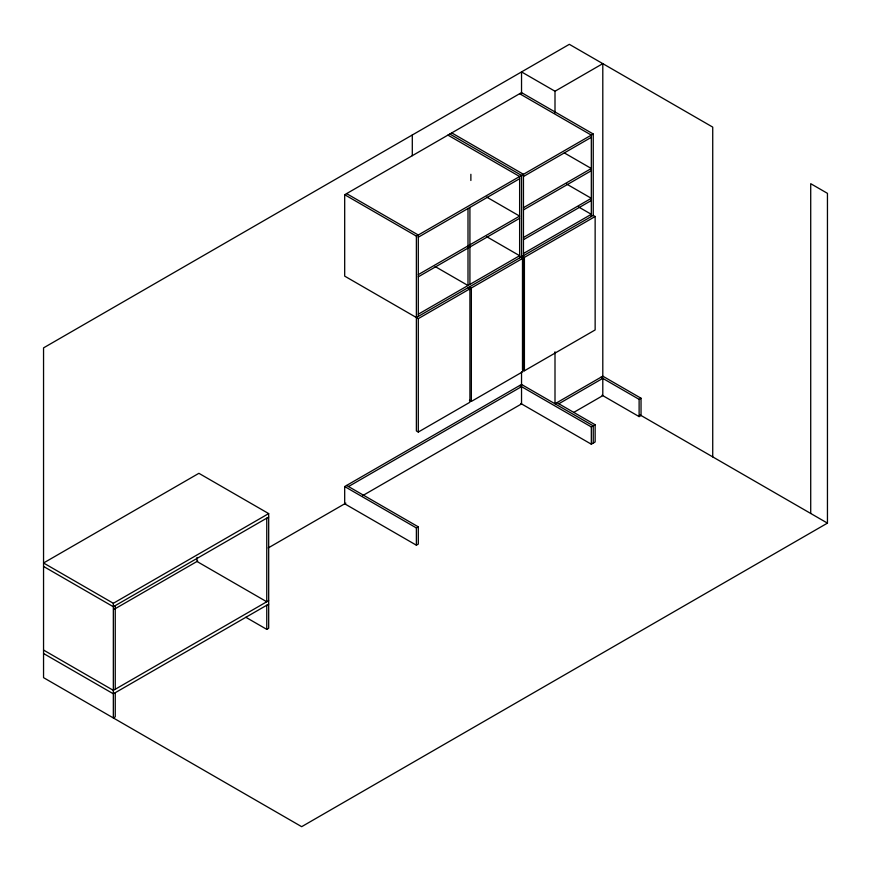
<?xml version="1.0" encoding="UTF-8"?>
<svg xmlns="http://www.w3.org/2000/svg" width="871" height="871" viewBox="0 0 871 871"><rect width="100%" height="100%" fill="white"/><g stroke="black" fill="none" stroke-linecap="round" stroke-linejoin="round"><path stroke-width="1.31" d="M593.238 134.003L416.382 236.117L416.382 430.949L418.298 432.049L469.915 402.25L469.915 288.824L418.298 318.634L344.687 276.129L344.687 194.723L521.533 92.609L593.238 134.003L593.238 215.42L416.382 317.523M521.533 93.633L521.533 71.912L555.001 91.237L602.797 63.637L602.797 377.132M418.298 237.217L519.628 178.718M523.449 176.508L591.322 137.324M523.449 207.69L591.322 168.506L564.288 152.893M523.449 209.9L591.322 170.716M418.298 274.615L519.628 216.106L486.715 197.107M418.298 276.815L519.628 218.316M523.449 237.5L591.322 198.305L566.64 184.053M523.449 239.699L591.322 200.515M418.298 314.213L519.628 255.704L486.715 236.705M523.449 253.505L591.322 214.31L578.398 206.852M416.382 316.968L416.861 317.251M469.436 289.597L469.436 286.897L471.353 287.996L522.97 258.197L522.97 371.612L471.353 401.422L469.436 400.312M524.407 257.37L595.143 216.52L595.143 329.946L524.407 370.785L522.491 369.685L522.491 256.259L524.407 257.37L524.407 370.785M268.682 513.596L198.893 473.312L43.55 562.993L113.339 603.287L268.682 513.596L268.682 628.263L266.766 629.363L245.84 617.278M268.682 517.047L113.339 606.739L43.55 566.444M114.166 609.297L197.717 561.055M346.593 485.452L418.298 526.846L418.298 544.092L416.382 545.192L344.687 503.797L344.687 486.551L521.533 384.449L593.238 425.843L593.238 443.089M348.509 486.551L521.533 386.659L521.533 403.904L362.63 495.653M268.214 547.946L345.852 503.133M555.001 403.763L602.797 376.174L641.034 398.243L641.034 415.5L639.118 416.599L602.046 395.194M558.823 403.763L602.797 378.373L602.797 395.63L573.869 412.331M268.682 600.663L113.339 690.355L43.55 650.06M268.682 604.115L113.339 693.806L43.55 653.511M344.687 486.551L416.382 527.946L418.298 526.846M519.628 385.548L591.322 426.942L595.143 424.743L595.143 441.989L591.322 444.199L520.804 403.48M600.881 377.274L639.118 399.354L641.034 398.243M810.716 513.465L810.716 183.683L827.45 193.34L827.45 523.123L301.66 826.677L43.55 677.66L43.55 347.877L569.34 44.323L712.728 127.112L712.728 456.894M519.628 93.72L591.322 135.114L591.322 216.52M451.755 132.904L523.449 174.298L523.449 255.704M593.238 215.42L595.143 216.52M449.839 134.003L521.533 175.398L521.533 257.838M447.923 135.114L519.628 176.508L519.628 257.914M521.065 257.087L522.97 258.197M346.593 193.612L418.298 235.007L418.298 316.423M344.687 194.723L416.382 236.117M435.097 266.515L467.999 285.514L467.999 208.517M467.999 287.724L469.915 288.824M640.054 414.923L827.45 523.123M556.907 402.663L595.143 424.743M639.118 399.354L639.118 416.599M591.322 426.942L591.322 444.199M555.001 91.237L555.001 112.947M555.001 351.797L555.001 403.371M521.533 371.841L521.533 385.407M471.353 287.996L471.353 401.422M470.873 174.298L470.873 180.482M469.915 207.418L469.915 284.414M418.298 318.634L418.298 432.049M416.382 527.946L416.382 545.192M412.299 134.983L412.299 155.68M266.766 518.147L266.766 601.774L196.988 561.479L196.988 557.429M266.766 605.214L266.766 629.363M115.244 605.628L115.244 689.255M115.244 692.695L115.244 716.844L113.339 717.954L113.339 603.287"/></g></svg>
